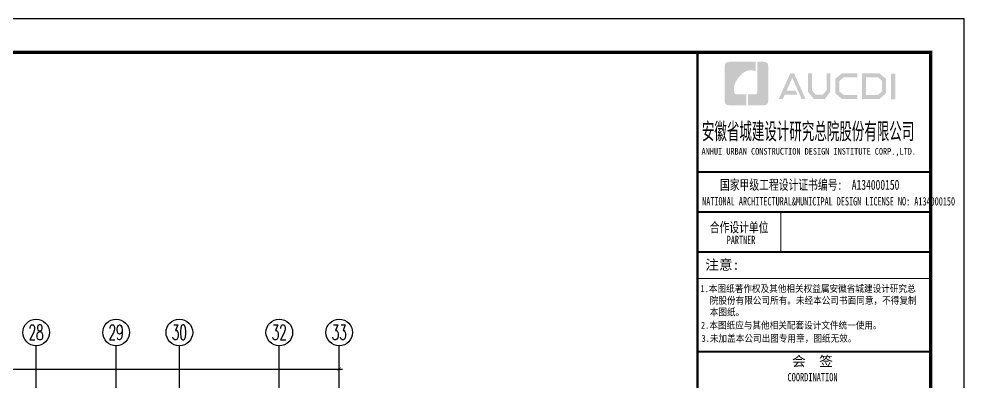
# Model space of a CAD drawing. Extents: x 826826 to 1642106, y -156213 to 399140.
# Drawn here: x 1324944 to 1353319, y 206349 to 217260 of the extents above; entities that cross this region are included whole.
import ezdxf
from ezdxf.enums import TextEntityAlignment as Align

# ---------------------------------------------------------------- set-up
doc = ezdxf.new("R2010")
doc.units = 0
doc.header["$LTSCALE"] = 1000
doc.layers.get('0').update_dxf_attribs({"linetype": 'CONTINUOUS'})
doc.layers.get('DEFPOINTS').update_dxf_attribs({"linetype": 'CONTINUOUS'})
for name, color, linetype in [('-TK', 7, 'CONTINUOUS'), ('A-AXIS', 1, 'CONTINUOUS'), ('AXIS_TEXT', 4, 'CONTINUOUS'), ('PUB_TITLE', 4, 'CONTINUOUS'), ('S-Y一般标注', 3, 'CONTINUOUS'), ('图签文字', 4, 'CONTINUOUS')]:
    doc.layers.add(name, color=color, linetype=linetype)
doc.layers.add('图框', color=9, linetype='CONTINUOUS', lineweight=18)
doc.styles.add('_TCH_AXIS', font='COMPLEX', dxfattribs={"bigfont": 'GBCBIG'})
doc.styles.add('COMPLEX', font='COMPLEX')
doc.styles.add('HT', font='simhei.ttf')
doc.styles.add('TSSD_DIMENSION', font='Tssdeng.shx', dxfattribs={"width": 0.7, "bigfont": 'tssdchn.shx'})
doc.styles.add('建筑图签-1', font='simhei.ttf', dxfattribs={"width": 0.7})
doc.dimstyles.new('TSSD_100_100$0', dxfattribs={"dimtxt": 300, "dimasz": 80, "dimexe": 100, "dimexo": 250, "dimgap": 100, "dimtad": 1, "dimdec": 0, "dimzin": 0, "dimdsep": 46, "dimtxsty": 'TSSD_DIMENSION', "dimblk": 'ARCHTICK', "dimcen": 0, "dimdle": 100, "dimclrd": 3, "dimclre": 3, "dimclrt": 7, "dimadec": 0, "dimazin": 0, "dimtfac": 1, "dimtdec": 0, "dimtix": 1, "dimtmove": 2, "dimatfit": 3, "dimldrblk": 'ARCHTICK', "dimfxl": 0, "dimtolj": 1, "dimtzin": 0, "dimarcsym": 0})

# ---------------------------------------------------------------- blocks, each defined once
blk = doc.blocks.new('_ArchTick')
at = {"color": 0, "linetype": 'ByBlock', "const_width": 0.15}
blk.add_lwpolyline([(-0.5, -0.5), (0.5, 0.5)], dxfattribs=at)
blk = doc.blocks.new('*D911')
at = {"layer": 'DEFPOINTS', "color": 0}
for p in [(53100, 21600), (4300, 19800), (53100, 19800)]:
    blk.add_point(p, dxfattribs=at)
at = {"layer": 'S-Y一般标注', "color": 0, "lineweight": -2}
for p, q in [((4200, 21600), (53200, 21600)), ((4300, 20050), (4300, 21700)), ((53100, 20050), (53100, 21700))]:
    blk.add_line(p, q, dxfattribs=at)
at = {"layer": 'S-Y一般标注', "color": 0, "lineweight": -2, "xscale": 100, "yscale": 100, "zscale": 100, "rotation": 180}
blk.add_blockref('_ArchTick', (4300, 21600), dxfattribs=at)
at = {"layer": 'S-Y一般标注', "color": 0, "lineweight": -2, "xscale": 100, "yscale": 100, "zscale": 100}
blk.add_blockref('_ArchTick', (53100, 21600), dxfattribs=at)
at = {"layer": 'S-Y一般标注', "color": 7, "insert": (28700, 21850), "char_height": 300, "attachment_point": 5, "style": 'TSSD_DIMENSION'}
blk.add_mtext('\\A1;48800', dxfattribs=at)
blk = doc.blocks.new('_AXISO')
blk.add_circle((0, 0), 0.5)
at = {"layer": 'AXIS_TEXT', "style": 'COMPLEX', "width": 1.041667}
blk.add_attdef('A', text='', height=0.56, dxfattribs=at).set_placement((-0.25, -0.28), (0.25, -0.28), align=Align.FIT)
blk = doc.blocks.new('院标1')
h = blk.add_hatch(color=150)
h.dxf.hatch_style = 1
edge = h.paths.add_edge_path()
edge.add_spline(control_points=[(116373, 648379), (116379, 648379), (116382, 648379), (116391, 648379), (116391, 648379), (116391, 648379), (116616, 648379), (116616, 648379), (116616, 648379), (116616, 648379), (116616, 648054), (116616, 648054), (116616, 648054), (116616, 648054), (116108, 648054), (116108, 648054), (116108, 648054), (116028, 648054), (115963, 648111), (115963, 648199), (115963, 648199), (115963, 648199), (115963, 649215), (115963, 649215), (115963, 649215), (115963, 649295), (116018, 649360), (116108, 649360), (116108, 649360), (116108, 649360), (116897, 649360), (116897, 649360), (116897, 649360), (116897, 649360), (116897, 649080), (116897, 649080), (116897, 649080), (116897, 649080), (116566, 649140), (116356, 648859), (116356, 648859), (116245, 648719), (116240, 648545), (116247, 648466), (116247, 648466), (116254, 648386), (116247, 648466), (116247, 648466), (116247, 648466), (116247, 648466), (116258, 648374), (116373, 648379)], knot_values=[0, 0, 0, 0, 0.071429, 0.071429, 0.071429, 0.107143, 0.142857, 0.142857, 0.142857, 0.178571, 0.214286, 0.214286, 0.214286, 0.25, 0.285714, 0.285714, 0.285714, 0.321429, 0.357143, 0.357143, 0.357143, 0.392857, 0.428571, 0.428571, 0.428571, 0.464286, 0.5, 0.5, 0.5, 0.535714, 0.571429, 0.571429, 0.571429, 0.607143, 0.642857, 0.642857, 0.642857, 0.678571, 0.714286, 0.714286, 0.714286, 0.75, 0.785714, 0.785714, 0.785714, 0.821429, 0.857143, 0.857143, 0.857143, 0.928571, 1, 1, 1, 1], degree=3, periodic=0)
h = blk.add_hatch(color=150)
h.dxf.hatch_style = 1
edge = h.paths.add_edge_path()
edge.add_spline(control_points=[(117268, 649215), (117268, 649215), (117268, 648199), (117268, 648199), (117268, 648199), (117268, 648114), (117212, 648054), (117123, 648054), (117123, 648054), (117123, 648054), (116663, 648054), (116663, 648054), (116663, 648054), (116663, 648054), (116663, 648379), (116663, 648379), (116663, 648379), (116663, 648379), (116865, 648379), (116865, 648379), (116865, 648379), (116907, 648379), (116941, 648413), (116941, 648455), (116941, 648455), (116941, 648455), (116941, 649360), (116941, 649360), (116941, 649360), (116941, 649360), (117123, 649360), (117123, 649360), (117123, 649360), (117204, 649360), (117268, 649306), (117268, 649215)], knot_values=[0, 0, 0, 0, 0.1, 0.1, 0.1, 0.15, 0.2, 0.2, 0.2, 0.25, 0.3, 0.3, 0.3, 0.35, 0.4, 0.4, 0.4, 0.45, 0.5, 0.5, 0.5, 0.55, 0.6, 0.6, 0.6, 0.65, 0.7, 0.7, 0.7, 0.75, 0.8, 0.8, 0.8, 0.9, 1, 1, 1, 1], degree=3, periodic=0)
blk = doc.blocks.new('A1')
at = {"layer": 'PUB_TITLE'}
h = blk.add_hatch(color=147, dxfattribs=at)
h.paths.add_polyline_path([(81908, 57758), (82034, 57758), (82034, 56988), (81908, 56988)])
h.paths.add_polyline_path([(81156, 57642), (81156, 57116), (81516, 57116), (81640, 57223), (81640, 57541), (81520, 57642)], flags=16)
h.paths.add_polyline_path([(81038, 57760), (81038, 56998), (81560, 56998), (81759, 57168), (81759, 57596), (81563, 57760)])
h.paths.add_polyline_path([(80895, 57764), (80895, 57648), (80488, 57648), (80355, 57537), (80355, 57218), (80488, 57115), (80897, 57115), (80897, 56993), (80433, 56993), (80231, 57168), (80231, 57596), (80429, 57764)])
h.paths.add_polyline_path([(79412, 57762), (79532, 57762), (79532, 57251), (79646, 57120), (79857, 57120), (79971, 57251), (79971, 57762), (80085, 57762), (80085, 57214), (79921, 56997), (79583, 56997), (79412, 57216)])
h.paths.add_polyline_path([(78880, 57760), (78997, 57760), (79339, 56996), (79223, 56996), (78942, 57630), (78767, 57242), (79038, 57242), (79099, 57127), (78718, 57127), (78659, 56994), (78536, 56994)])
blk.add_lwpolyline([(0, 59400), (0, 0), (84100, 0), (84100, 59400)], close=True)
at = {"const_width": 100}
blk.add_lwpolyline([(2500, 58400), (2500, 1000), (83100, 1000), (83100, 58400)], close=True, dxfattribs=at)
at = {"layer": '图框'}
for p, q in [((76100, 54800), (83100, 54800)), ((76100, 54800), (83100, 54800)), ((76100, 53600), (83100, 53600))]:
    blk.add_line(p, q, dxfattribs=at)
for points, const_width in [([(76100, 1000), (76100, 58400)], 70), ([(76100, 54800), (83100, 54800)], 60), ([(76100, 53600), (83100, 53600)], 60), ([(76100, 53600), (83100, 53600)], 60), ([(78600, 53600), (78600, 52400)], 35), ([(76100, 52400), (83100, 52400)], 60), ([(76100, 52400), (83100, 52400)], 60), ([(76100, 51599), (83100, 51599)], 35), ([(76108, 49400), (83108, 49400)], 60)]:
    blk.add_lwpolyline(points, dxfattribs=dict(at, const_width=const_width))
blk.add_blockref('院标1', (-39049, -591249))
at = {"layer": 'PUB_TITLE', "style": 'HT', "width": 0.88}
for s, p in [('1.本图纸著作权及其他相关权益属安徽省城建设计研究总', (76186, 51193)), ('院股份有限公司所有。未经本公司书面同意，不得复制', (76465, 50839)), ('本图纸。', (76465, 50489)), (' 2.本图纸应与其他相关配套设计文件统一使用。 ', (76075, 50092)), ('3.未加盖本公司出图专用章，图纸无效。', (76218, 49698))]:
    blk.add_text(s, height=210, dxfattribs=at).set_placement(p)
at = {"layer": '图签文字', "color": 7, "style": '建筑图签-1'}
for s, height, width, p in [('安徽省城建设计研究总院股份有限公司', 500, 0.55, (76228, 55777)), ('国家甲级工程设计证书编号:  A134000150', 300, 0.7, (76772, 54267)), ('合作设计单位', 300, 0.7, (76465, 52990))]:
    blk.add_text(s, height=height, dxfattribs=dict(at, width=width)).set_placement(p)
at = {"layer": '图签文字', "linetype": 'Continuous', "style": '建筑图签-1', "width": 0.91}
blk.add_text('ANHUI URBAN CONSTRUCTION DESIGN INSTITUTE CORP.,LTD.', height=200, dxfattribs=at).set_placement((76218, 55322))
at = {"layer": '图签文字', "style": '建筑图签-1'}
for s, width, p in [('NATIONAL ARCHITECTURAL&MUNICIPAL DESIGN LICENSE NO: A134000150', 0.6, (76237, 53795)), ('PARTNER', 0.6, (76975, 52634)), ('COORDINATION', 0.7, (78800, 48513))]:
    blk.add_text(s, height=250, dxfattribs=dict(at, width=width)).set_placement(p)
at = {"layer": '图签文字', "color": 7, "style": '建筑图签-1'}
for s, p in [('注意:', (76331, 51863)), ('会  签', (78935, 48968))]:
    blk.add_text(s, height=300, dxfattribs=at).set_placement(p)
blk = doc.blocks.new('20210801.08533475')
at = {"layer": 'A-AXIS'}
for p, q in [((44000, 19800), (44000, 22300)), ((46400, 19800), (46400, 22300)), ((48300, 19800), (48300, 22300)), ((51300, 19800), (51300, 22300)), ((53100, 19800), (53100, 22300))]:
    blk.add_line(p, q, dxfattribs=at)
ref = blk.add_blockref('_AXISO', (44000, 22700), dxfattribs=dict(at, xscale=800, yscale=800, zscale=800))
ref.add_attrib('A', '28', dxfattribs={"layer": 'AXIS_TEXT', "height": 452.55, "style": '_TCH_AXIS', "width": 0.617647}).set_placement((43773.7, 22473.7), (44226.3, 22473.7), align=Align.FIT)
ref = blk.add_blockref('_AXISO', (46400, 22700), dxfattribs=dict(at, xscale=800, yscale=800, zscale=800))
ref.add_attrib('A', '29', dxfattribs={"layer": 'AXIS_TEXT', "height": 452.55, "style": '_TCH_AXIS', "width": 0.617647}).set_placement((46173.7, 22473.7), (46626.3, 22473.7), align=Align.FIT)
ref = blk.add_blockref('_AXISO', (48300, 22700), dxfattribs=dict(at, xscale=800, yscale=800, zscale=800))
ref.add_attrib('A', '30', dxfattribs={"layer": 'AXIS_TEXT', "height": 452.55, "style": '_TCH_AXIS', "width": 0.636364}).set_placement((48073.7, 22473.7), (48526.3, 22473.7), align=Align.FIT)
ref = blk.add_blockref('_AXISO', (51300, 22700), dxfattribs=dict(at, xscale=800, yscale=800, zscale=800))
ref.add_attrib('A', '32', dxfattribs={"layer": 'AXIS_TEXT', "height": 452.55, "style": '_TCH_AXIS', "width": 0.636364}).set_placement((51073.7, 22473.7), (51526.3, 22473.7), align=Align.FIT)
ref = blk.add_blockref('_AXISO', (53100, 22700), dxfattribs=dict(at, xscale=800, yscale=800, zscale=800))
ref.add_attrib('A', '33', dxfattribs={"layer": 'AXIS_TEXT', "height": 452.55, "style": '_TCH_AXIS', "width": 0.636364}).set_placement((52873.7, 22473.7), (53326.3, 22473.7), align=Align.FIT)
at = {"layer": 'S-Y一般标注'}
dim = blk.add_aligned_dim(p1=(4300, 19800), p2=(53100, 19800), distance=1800, dimstyle='TSSD_100_100$0', override={"dimasz": 100, "dimclrd": 0, "dimclre": 0}, dxfattribs=at)
dim.commit()
dim.dimension.update_dxf_attribs({"geometry": '*D911', "text_midpoint": (28700, 21850)})

msp = doc.modelspace()

# ---------------------------------------------------------------- block references
at = {"layer": '-TK'}
msp.add_blockref('A1', (1269218.71, 157859.85), dxfattribs=at)
at = {"layer": 'S-Y一般标注'}
msp.add_blockref('20210801.08533475', (1281461, 185141.39), dxfattribs=at)

doc.saveas('drawing.dxf')
